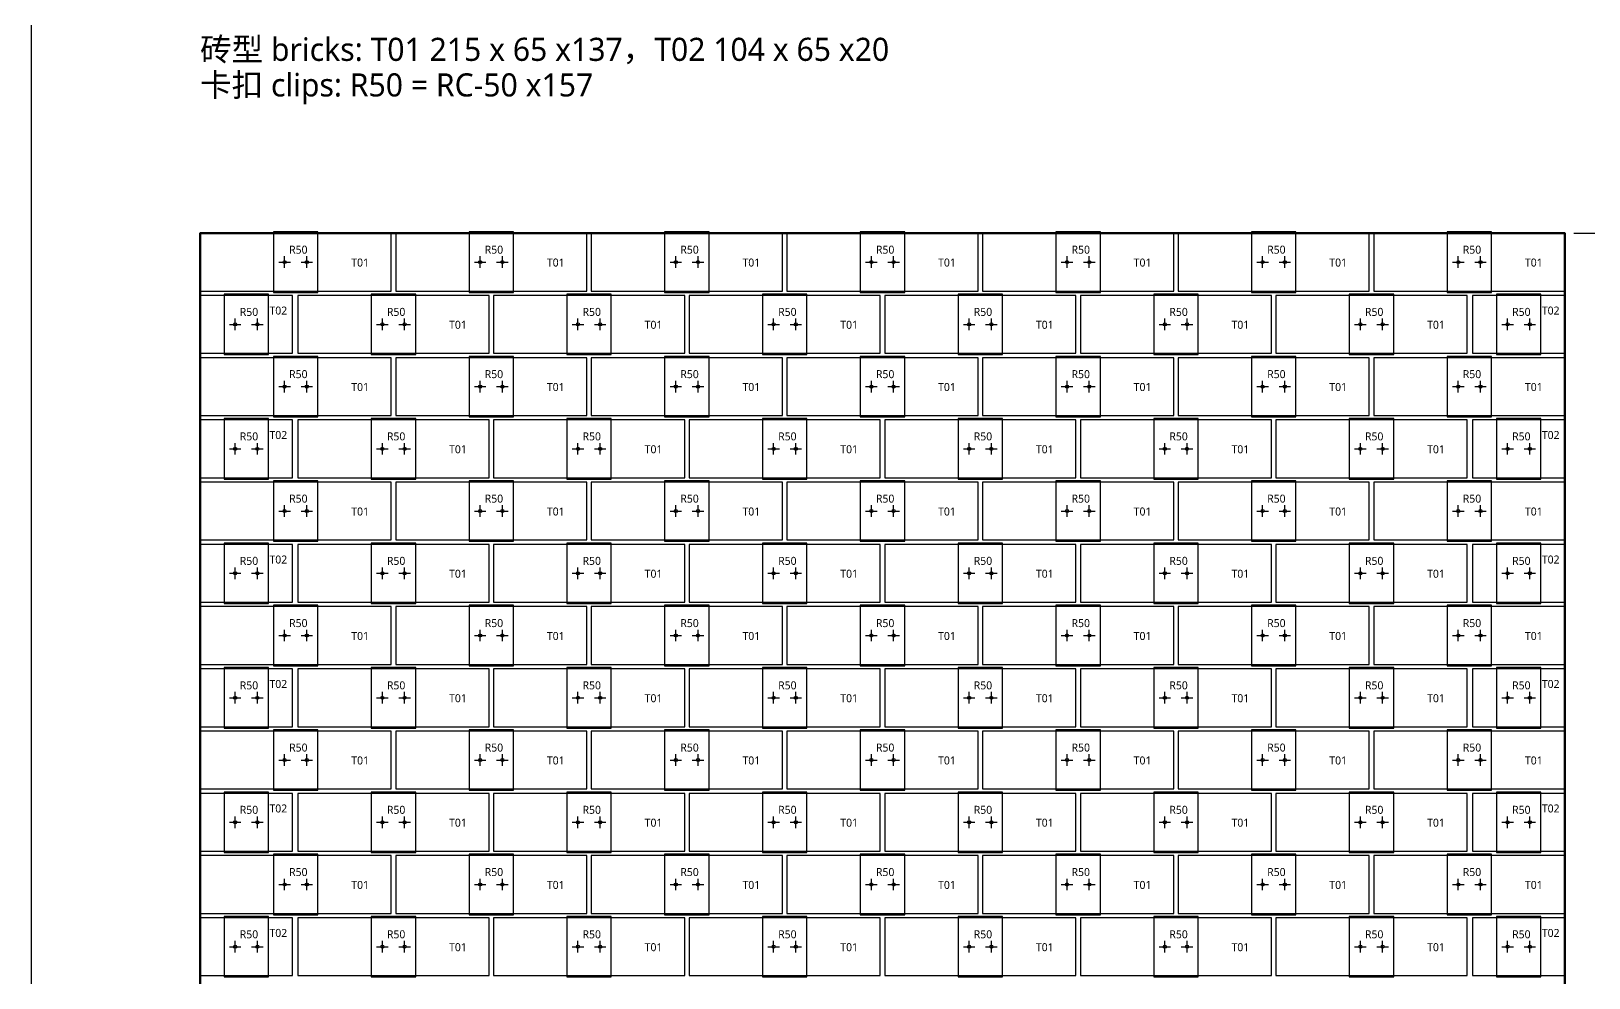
# Model space of a CAD drawing. Header units: millimetres. Extents: x -190 to 8130, y -7782 to 208.
# Drawn here: x -190 to 1562, y -6724 to -5660 of the extents above; entities that cross this region are included whole.
import ezdxf
from ezdxf.enums import TextEntityAlignment as Align

# ---------------------------------------------------------------- set-up
doc = ezdxf.new("R2010")
doc.units = ezdxf.units.MM
for name, color, linetype in [('BOARD', 7, 'Continuous'), ('BORDER', 7, 'Continuous'), ('DIM', 8, 'Continuous'), ('P7_CLIP', 4, 'Continuous'), ('P7_HOLE', 1, 'Continuous'), ('P7_SLIP', 7, 'Continuous'), ('P7_TXT_B', 7, 'Continuous'), ('P7_TXT_C', 4, 'Continuous'), ('TITLE', 7, 'Continuous')]:
    doc.layers.add(name, color=color, linetype=linetype)
doc.styles.add('CN', font='msyh.ttc')
doc.dimstyles.new('MM', dxfattribs={"dimtxt": 34, "dimasz": 20, "dimexe": 12, "dimexo": 10, "dimgap": 8, "dimtad": 1, "dimdec": 1, "dimdsep": 46, "dimtxsty": 'CN', "dimcen": 2.5, "dimazin": 3, "dimtfac": 1, "dimtmove": 0, "dimatfit": 3})

msp = doc.modelspace()

# ---------------------------------------------------------------- linework, layer by layer
at = {"layer": 'BOARD', "lineweight": 50}
msp.add_lwpolyline([(0, -7352), (1535, -7352), (1535, -5887), (0, -5887)], close=True, dxfattribs=at)
at = {"layer": 'BORDER'}
msp.add_lwpolyline([(-190, -7781.5), (8129.51, -7781.5), (8129.51, 207.69), (-190, 207.69)], close=True, dxfattribs=at)
at = {"layer": 'P7_CLIP'}
for points in [[(82.5, -5953.5), (132.5, -5953.5), (132.5, -5885.5), (82.5, -5885.5)], [(302.5, -5953.5), (352.5, -5953.5), (352.5, -5885.5), (302.5, -5885.5)], [(522.5, -5953.5), (572.5, -5953.5), (572.5, -5885.5), (522.5, -5885.5)], [(742.5, -5953.5), (792.5, -5953.5), (792.5, -5885.5), (742.5, -5885.5)], [(962.5, -5953.5), (1012.5, -5953.5), (1012.5, -5885.5), (962.5, -5885.5)], [(1182.5, -5953.5), (1232.5, -5953.5), (1232.5, -5885.5), (1182.5, -5885.5)], [(1402.5, -5953.5), (1452.5, -5953.5), (1452.5, -5885.5), (1402.5, -5885.5)], [(27, -6023.5), (77, -6023.5), (77, -5955.5), (27, -5955.5)], [(192.5, -6023.5), (242.5, -6023.5), (242.5, -5955.5), (192.5, -5955.5)], [(412.5, -6023.5), (462.5, -6023.5), (462.5, -5955.5), (412.5, -5955.5)], [(632.5, -6023.5), (682.5, -6023.5), (682.5, -5955.5), (632.5, -5955.5)], [(852.5, -6023.5), (902.5, -6023.5), (902.5, -5955.5), (852.5, -5955.5)], [(1072.5, -6023.5), (1122.5, -6023.5), (1122.5, -5955.5), (1072.5, -5955.5)], [(1292.5, -6023.5), (1342.5, -6023.5), (1342.5, -5955.5), (1292.5, -5955.5)], [(1458, -6023.5), (1508, -6023.5), (1508, -5955.5), (1458, -5955.5)], [(82.5, -6093.5), (132.5, -6093.5), (132.5, -6025.5), (82.5, -6025.5)], [(302.5, -6093.5), (352.5, -6093.5), (352.5, -6025.5), (302.5, -6025.5)], [(522.5, -6093.5), (572.5, -6093.5), (572.5, -6025.5), (522.5, -6025.5)], [(742.5, -6093.5), (792.5, -6093.5), (792.5, -6025.5), (742.5, -6025.5)], [(962.5, -6093.5), (1012.5, -6093.5), (1012.5, -6025.5), (962.5, -6025.5)], [(1182.5, -6093.5), (1232.5, -6093.5), (1232.5, -6025.5), (1182.5, -6025.5)], [(1402.5, -6093.5), (1452.5, -6093.5), (1452.5, -6025.5), (1402.5, -6025.5)], [(27, -6163.5), (77, -6163.5), (77, -6095.5), (27, -6095.5)], [(192.5, -6163.5), (242.5, -6163.5), (242.5, -6095.5), (192.5, -6095.5)], [(412.5, -6163.5), (462.5, -6163.5), (462.5, -6095.5), (412.5, -6095.5)], [(632.5, -6163.5), (682.5, -6163.5), (682.5, -6095.5), (632.5, -6095.5)], [(852.5, -6163.5), (902.5, -6163.5), (902.5, -6095.5), (852.5, -6095.5)], [(1072.5, -6163.5), (1122.5, -6163.5), (1122.5, -6095.5), (1072.5, -6095.5)], [(1292.5, -6163.5), (1342.5, -6163.5), (1342.5, -6095.5), (1292.5, -6095.5)], [(1458, -6163.5), (1508, -6163.5), (1508, -6095.5), (1458, -6095.5)], [(82.5, -6233.5), (132.5, -6233.5), (132.5, -6165.5), (82.5, -6165.5)], [(302.5, -6233.5), (352.5, -6233.5), (352.5, -6165.5), (302.5, -6165.5)], [(522.5, -6233.5), (572.5, -6233.5), (572.5, -6165.5), (522.5, -6165.5)], [(742.5, -6233.5), (792.5, -6233.5), (792.5, -6165.5), (742.5, -6165.5)], [(962.5, -6233.5), (1012.5, -6233.5), (1012.5, -6165.5), (962.5, -6165.5)], [(1182.5, -6233.5), (1232.5, -6233.5), (1232.5, -6165.5), (1182.5, -6165.5)], [(1402.5, -6233.5), (1452.5, -6233.5), (1452.5, -6165.5), (1402.5, -6165.5)], [(27, -6303.5), (77, -6303.5), (77, -6235.5), (27, -6235.5)], [(192.5, -6303.5), (242.5, -6303.5), (242.5, -6235.5), (192.5, -6235.5)], [(412.5, -6303.5), (462.5, -6303.5), (462.5, -6235.5), (412.5, -6235.5)], [(632.5, -6303.5), (682.5, -6303.5), (682.5, -6235.5), (632.5, -6235.5)], [(852.5, -6303.5), (902.5, -6303.5), (902.5, -6235.5), (852.5, -6235.5)], [(1072.5, -6303.5), (1122.5, -6303.5), (1122.5, -6235.5), (1072.5, -6235.5)], [(1292.5, -6303.5), (1342.5, -6303.5), (1342.5, -6235.5), (1292.5, -6235.5)], [(1458, -6303.5), (1508, -6303.5), (1508, -6235.5), (1458, -6235.5)], [(82.5, -6373.5), (132.5, -6373.5), (132.5, -6305.5), (82.5, -6305.5)], [(302.5, -6373.5), (352.5, -6373.5), (352.5, -6305.5), (302.5, -6305.5)], [(522.5, -6373.5), (572.5, -6373.5), (572.5, -6305.5), (522.5, -6305.5)], [(742.5, -6373.5), (792.5, -6373.5), (792.5, -6305.5), (742.5, -6305.5)], [(962.5, -6373.5), (1012.5, -6373.5), (1012.5, -6305.5), (962.5, -6305.5)], [(1182.5, -6373.5), (1232.5, -6373.5), (1232.5, -6305.5), (1182.5, -6305.5)], [(1402.5, -6373.5), (1452.5, -6373.5), (1452.5, -6305.5), (1402.5, -6305.5)], [(27, -6443.5), (77, -6443.5), (77, -6375.5), (27, -6375.5)], [(192.5, -6443.5), (242.5, -6443.5), (242.5, -6375.5), (192.5, -6375.5)], [(412.5, -6443.5), (462.5, -6443.5), (462.5, -6375.5), (412.5, -6375.5)], [(632.5, -6443.5), (682.5, -6443.5), (682.5, -6375.5), (632.5, -6375.5)], [(852.5, -6443.5), (902.5, -6443.5), (902.5, -6375.5), (852.5, -6375.5)], [(1072.5, -6443.5), (1122.5, -6443.5), (1122.5, -6375.5), (1072.5, -6375.5)], [(1292.5, -6443.5), (1342.5, -6443.5), (1342.5, -6375.5), (1292.5, -6375.5)], [(1458, -6443.5), (1508, -6443.5), (1508, -6375.5), (1458, -6375.5)], [(82.5, -6513.5), (132.5, -6513.5), (132.5, -6445.5), (82.5, -6445.5)], [(302.5, -6513.5), (352.5, -6513.5), (352.5, -6445.5), (302.5, -6445.5)], [(522.5, -6513.5), (572.5, -6513.5), (572.5, -6445.5), (522.5, -6445.5)], [(742.5, -6513.5), (792.5, -6513.5), (792.5, -6445.5), (742.5, -6445.5)], [(962.5, -6513.5), (1012.5, -6513.5), (1012.5, -6445.5), (962.5, -6445.5)], [(1182.5, -6513.5), (1232.5, -6513.5), (1232.5, -6445.5), (1182.5, -6445.5)], [(1402.5, -6513.5), (1452.5, -6513.5), (1452.5, -6445.5), (1402.5, -6445.5)], [(27, -6583.5), (77, -6583.5), (77, -6515.5), (27, -6515.5)], [(192.5, -6583.5), (242.5, -6583.5), (242.5, -6515.5), (192.5, -6515.5)], [(412.5, -6583.5), (462.5, -6583.5), (462.5, -6515.5), (412.5, -6515.5)], [(632.5, -6583.5), (682.5, -6583.5), (682.5, -6515.5), (632.5, -6515.5)], [(852.5, -6583.5), (902.5, -6583.5), (902.5, -6515.5), (852.5, -6515.5)], [(1072.5, -6583.5), (1122.5, -6583.5), (1122.5, -6515.5), (1072.5, -6515.5)], [(1292.5, -6583.5), (1342.5, -6583.5), (1342.5, -6515.5), (1292.5, -6515.5)], [(1458, -6583.5), (1508, -6583.5), (1508, -6515.5), (1458, -6515.5)], [(82.5, -6653.5), (132.5, -6653.5), (132.5, -6585.5), (82.5, -6585.5)], [(302.5, -6653.5), (352.5, -6653.5), (352.5, -6585.5), (302.5, -6585.5)], [(522.5, -6653.5), (572.5, -6653.5), (572.5, -6585.5), (522.5, -6585.5)], [(742.5, -6653.5), (792.5, -6653.5), (792.5, -6585.5), (742.5, -6585.5)], [(962.5, -6653.5), (1012.5, -6653.5), (1012.5, -6585.5), (962.5, -6585.5)], [(1182.5, -6653.5), (1232.5, -6653.5), (1232.5, -6585.5), (1182.5, -6585.5)], [(1402.5, -6653.5), (1452.5, -6653.5), (1452.5, -6585.5), (1402.5, -6585.5)], [(27, -6723.5), (77, -6723.5), (77, -6655.5), (27, -6655.5)], [(192.5, -6723.5), (242.5, -6723.5), (242.5, -6655.5), (192.5, -6655.5)], [(412.5, -6723.5), (462.5, -6723.5), (462.5, -6655.5), (412.5, -6655.5)], [(632.5, -6723.5), (682.5, -6723.5), (682.5, -6655.5), (632.5, -6655.5)], [(852.5, -6723.5), (902.5, -6723.5), (902.5, -6655.5), (852.5, -6655.5)], [(1072.5, -6723.5), (1122.5, -6723.5), (1122.5, -6655.5), (1072.5, -6655.5)], [(1292.5, -6723.5), (1342.5, -6723.5), (1342.5, -6655.5), (1292.5, -6655.5)], [(1458, -6723.5), (1508, -6723.5), (1508, -6655.5), (1458, -6655.5)]]:
    msp.add_lwpolyline(points, close=True, dxfattribs=at)
at = {"layer": 'P7_HOLE'}
for p, q in [((88.5, -5919.5), (101.5, -5919.5)), ((95, -5926), (95, -5913)), ((113.5, -5919.5), (126.5, -5919.5)), ((120, -5926), (120, -5913)), ((308.5, -5919.5), (321.5, -5919.5)), ((315, -5926), (315, -5913)), ((333.5, -5919.5), (346.5, -5919.5)), ((340, -5926), (340, -5913)), ((528.5, -5919.5), (541.5, -5919.5)), ((535, -5926), (535, -5913)), ((553.5, -5919.5), (566.5, -5919.5)), ((560, -5926), (560, -5913)), ((748.5, -5919.5), (761.5, -5919.5)), ((755, -5926), (755, -5913)), ((773.5, -5919.5), (786.5, -5919.5)), ((780, -5926), (780, -5913)), ((968.5, -5919.5), (981.5, -5919.5)), ((975, -5926), (975, -5913)), ((993.5, -5919.5), (1006.5, -5919.5)), ((1000, -5926), (1000, -5913)), ((1188.5, -5919.5), (1201.5, -5919.5)), ((1195, -5926), (1195, -5913)), ((1213.5, -5919.5), (1226.5, -5919.5)), ((1220, -5926), (1220, -5913)), ((1408.5, -5919.5), (1421.5, -5919.5)), ((1415, -5926), (1415, -5913)), ((1433.5, -5919.5), (1446.5, -5919.5)), ((1440, -5926), (1440, -5913)), ((33, -5989.5), (46, -5989.5)), ((39.5, -5996), (39.5, -5983)), ((58, -5989.5), (71, -5989.5)), ((64.5, -5996), (64.5, -5983)), ((198.5, -5989.5), (211.5, -5989.5)), ((205, -5996), (205, -5983)), ((223.5, -5989.5), (236.5, -5989.5)), ((230, -5996), (230, -5983)), ((418.5, -5989.5), (431.5, -5989.5)), ((425, -5996), (425, -5983)), ((443.5, -5989.5), (456.5, -5989.5)), ((450, -5996), (450, -5983)), ((638.5, -5989.5), (651.5, -5989.5)), ((645, -5996), (645, -5983)), ((663.5, -5989.5), (676.5, -5989.5)), ((670, -5996), (670, -5983)), ((858.5, -5989.5), (871.5, -5989.5)), ((865, -5996), (865, -5983)), ((883.5, -5989.5), (896.5, -5989.5)), ((890, -5996), (890, -5983)), ((1078.5, -5989.5), (1091.5, -5989.5)), ((1085, -5996), (1085, -5983)), ((1103.5, -5989.5), (1116.5, -5989.5)), ((1110, -5996), (1110, -5983)), ((1298.5, -5989.5), (1311.5, -5989.5)), ((1305, -5996), (1305, -5983)), ((1323.5, -5989.5), (1336.5, -5989.5)), ((1330, -5996), (1330, -5983)), ((1464, -5989.5), (1477, -5989.5)), ((1470.5, -5996), (1470.5, -5983)), ((1489, -5989.5), (1502, -5989.5)), ((1495.5, -5996), (1495.5, -5983)), ((88.5, -6059.5), (101.5, -6059.5)), ((95, -6066), (95, -6053)), ((113.5, -6059.5), (126.5, -6059.5)), ((120, -6066), (120, -6053)), ((308.5, -6059.5), (321.5, -6059.5)), ((315, -6066), (315, -6053)), ((333.5, -6059.5), (346.5, -6059.5)), ((340, -6066), (340, -6053)), ((528.5, -6059.5), (541.5, -6059.5)), ((535, -6066), (535, -6053)), ((553.5, -6059.5), (566.5, -6059.5)), ((560, -6066), (560, -6053)), ((748.5, -6059.5), (761.5, -6059.5)), ((755, -6066), (755, -6053)), ((773.5, -6059.5), (786.5, -6059.5)), ((780, -6066), (780, -6053)), ((968.5, -6059.5), (981.5, -6059.5)), ((975, -6066), (975, -6053)), ((993.5, -6059.5), (1006.5, -6059.5)), ((1000, -6066), (1000, -6053)), ((1188.5, -6059.5), (1201.5, -6059.5)), ((1195, -6066), (1195, -6053)), ((1213.5, -6059.5), (1226.5, -6059.5)), ((1220, -6066), (1220, -6053)), ((1408.5, -6059.5), (1421.5, -6059.5)), ((1415, -6066), (1415, -6053)), ((1433.5, -6059.5), (1446.5, -6059.5)), ((1440, -6066), (1440, -6053)), ((33, -6129.5), (46, -6129.5)), ((39.5, -6136), (39.5, -6123)), ((58, -6129.5), (71, -6129.5)), ((64.5, -6136), (64.5, -6123)), ((198.5, -6129.5), (211.5, -6129.5)), ((205, -6136), (205, -6123)), ((223.5, -6129.5), (236.5, -6129.5)), ((230, -6136), (230, -6123)), ((418.5, -6129.5), (431.5, -6129.5)), ((425, -6136), (425, -6123)), ((443.5, -6129.5), (456.5, -6129.5)), ((450, -6136), (450, -6123)), ((638.5, -6129.5), (651.5, -6129.5)), ((645, -6136), (645, -6123)), ((663.5, -6129.5), (676.5, -6129.5)), ((670, -6136), (670, -6123)), ((858.5, -6129.5), (871.5, -6129.5)), ((865, -6136), (865, -6123)), ((883.5, -6129.5), (896.5, -6129.5)), ((890, -6136), (890, -6123)), ((1078.5, -6129.5), (1091.5, -6129.5)), ((1085, -6136), (1085, -6123)), ((1103.5, -6129.5), (1116.5, -6129.5)), ((1110, -6136), (1110, -6123)), ((1298.5, -6129.5), (1311.5, -6129.5)), ((1305, -6136), (1305, -6123)), ((1323.5, -6129.5), (1336.5, -6129.5)), ((1330, -6136), (1330, -6123)), ((1464, -6129.5), (1477, -6129.5)), ((1470.5, -6136), (1470.5, -6123)), ((1489, -6129.5), (1502, -6129.5)), ((1495.5, -6136), (1495.5, -6123)), ((88.5, -6199.5), (101.5, -6199.5)), ((95, -6206), (95, -6193)), ((113.5, -6199.5), (126.5, -6199.5)), ((120, -6206), (120, -6193)), ((308.5, -6199.5), (321.5, -6199.5)), ((315, -6206), (315, -6193)), ((333.5, -6199.5), (346.5, -6199.5)), ((340, -6206), (340, -6193)), ((528.5, -6199.5), (541.5, -6199.5)), ((535, -6206), (535, -6193)), ((553.5, -6199.5), (566.5, -6199.5)), ((560, -6206), (560, -6193)), ((748.5, -6199.5), (761.5, -6199.5)), ((755, -6206), (755, -6193)), ((773.5, -6199.5), (786.5, -6199.5)), ((780, -6206), (780, -6193)), ((968.5, -6199.5), (981.5, -6199.5)), ((975, -6206), (975, -6193)), ((993.5, -6199.5), (1006.5, -6199.5)), ((1000, -6206), (1000, -6193)), ((1188.5, -6199.5), (1201.5, -6199.5)), ((1195, -6206), (1195, -6193)), ((1213.5, -6199.5), (1226.5, -6199.5)), ((1220, -6206), (1220, -6193)), ((1408.5, -6199.5), (1421.5, -6199.5)), ((1415, -6206), (1415, -6193)), ((1433.5, -6199.5), (1446.5, -6199.5)), ((1440, -6206), (1440, -6193)), ((33, -6269.5), (46, -6269.5)), ((39.5, -6276), (39.5, -6263)), ((58, -6269.5), (71, -6269.5)), ((64.5, -6276), (64.5, -6263)), ((198.5, -6269.5), (211.5, -6269.5)), ((205, -6276), (205, -6263)), ((223.5, -6269.5), (236.5, -6269.5)), ((230, -6276), (230, -6263)), ((418.5, -6269.5), (431.5, -6269.5)), ((425, -6276), (425, -6263)), ((443.5, -6269.5), (456.5, -6269.5)), ((450, -6276), (450, -6263)), ((638.5, -6269.5), (651.5, -6269.5)), ((645, -6276), (645, -6263)), ((663.5, -6269.5), (676.5, -6269.5)), ((670, -6276), (670, -6263)), ((858.5, -6269.5), (871.5, -6269.5)), ((865, -6276), (865, -6263)), ((883.5, -6269.5), (896.5, -6269.5)), ((890, -6276), (890, -6263)), ((1078.5, -6269.5), (1091.5, -6269.5)), ((1085, -6276), (1085, -6263)), ((1103.5, -6269.5), (1116.5, -6269.5)), ((1110, -6276), (1110, -6263)), ((1298.5, -6269.5), (1311.5, -6269.5)), ((1305, -6276), (1305, -6263)), ((1323.5, -6269.5), (1336.5, -6269.5)), ((1330, -6276), (1330, -6263)), ((1464, -6269.5), (1477, -6269.5)), ((1470.5, -6276), (1470.5, -6263)), ((1489, -6269.5), (1502, -6269.5)), ((1495.5, -6276), (1495.5, -6263)), ((88.5, -6339.5), (101.5, -6339.5)), ((95, -6346), (95, -6333)), ((113.5, -6339.5), (126.5, -6339.5)), ((120, -6346), (120, -6333)), ((308.5, -6339.5), (321.5, -6339.5)), ((315, -6346), (315, -6333)), ((333.5, -6339.5), (346.5, -6339.5)), ((340, -6346), (340, -6333)), ((528.5, -6339.5), (541.5, -6339.5)), ((535, -6346), (535, -6333)), ((553.5, -6339.5), (566.5, -6339.5)), ((560, -6346), (560, -6333)), ((748.5, -6339.5), (761.5, -6339.5)), ((755, -6346), (755, -6333)), ((773.5, -6339.5), (786.5, -6339.5)), ((780, -6346), (780, -6333)), ((968.5, -6339.5), (981.5, -6339.5)), ((975, -6346), (975, -6333)), ((993.5, -6339.5), (1006.5, -6339.5)), ((1000, -6346), (1000, -6333)), ((1188.5, -6339.5), (1201.5, -6339.5)), ((1195, -6346), (1195, -6333)), ((1213.5, -6339.5), (1226.5, -6339.5)), ((1220, -6346), (1220, -6333)), ((1408.5, -6339.5), (1421.5, -6339.5)), ((1415, -6346), (1415, -6333)), ((1433.5, -6339.5), (1446.5, -6339.5)), ((1440, -6346), (1440, -6333)), ((33, -6409.5), (46, -6409.5)), ((39.5, -6416), (39.5, -6403)), ((58, -6409.5), (71, -6409.5)), ((64.5, -6416), (64.5, -6403)), ((198.5, -6409.5), (211.5, -6409.5)), ((205, -6416), (205, -6403)), ((223.5, -6409.5), (236.5, -6409.5)), ((230, -6416), (230, -6403)), ((418.5, -6409.5), (431.5, -6409.5)), ((425, -6416), (425, -6403)), ((443.5, -6409.5), (456.5, -6409.5)), ((450, -6416), (450, -6403)), ((638.5, -6409.5), (651.5, -6409.5)), ((645, -6416), (645, -6403)), ((663.5, -6409.5), (676.5, -6409.5)), ((670, -6416), (670, -6403)), ((858.5, -6409.5), (871.5, -6409.5)), ((865, -6416), (865, -6403)), ((883.5, -6409.5), (896.5, -6409.5)), ((890, -6416), (890, -6403)), ((1078.5, -6409.5), (1091.5, -6409.5)), ((1085, -6416), (1085, -6403)), ((1103.5, -6409.5), (1116.5, -6409.5)), ((1110, -6416), (1110, -6403)), ((1298.5, -6409.5), (1311.5, -6409.5)), ((1305, -6416), (1305, -6403)), ((1323.5, -6409.5), (1336.5, -6409.5)), ((1330, -6416), (1330, -6403)), ((1464, -6409.5), (1477, -6409.5)), ((1470.5, -6416), (1470.5, -6403)), ((1489, -6409.5), (1502, -6409.5)), ((1495.5, -6416), (1495.5, -6403)), ((88.5, -6479.5), (101.5, -6479.5)), ((95, -6486), (95, -6473)), ((113.5, -6479.5), (126.5, -6479.5)), ((120, -6486), (120, -6473)), ((308.5, -6479.5), (321.5, -6479.5)), ((315, -6486), (315, -6473)), ((333.5, -6479.5), (346.5, -6479.5)), ((340, -6486), (340, -6473)), ((528.5, -6479.5), (541.5, -6479.5)), ((535, -6486), (535, -6473)), ((553.5, -6479.5), (566.5, -6479.5)), ((560, -6486), (560, -6473)), ((748.5, -6479.5), (761.5, -6479.5)), ((755, -6486), (755, -6473)), ((773.5, -6479.5), (786.5, -6479.5)), ((780, -6486), (780, -6473)), ((968.5, -6479.5), (981.5, -6479.5)), ((975, -6486), (975, -6473)), ((993.5, -6479.5), (1006.5, -6479.5)), ((1000, -6486), (1000, -6473)), ((1188.5, -6479.5), (1201.5, -6479.5)), ((1195, -6486), (1195, -6473)), ((1213.5, -6479.5), (1226.5, -6479.5)), ((1220, -6486), (1220, -6473)), ((1408.5, -6479.5), (1421.5, -6479.5)), ((1415, -6486), (1415, -6473)), ((1433.5, -6479.5), (1446.5, -6479.5)), ((1440, -6486), (1440, -6473)), ((33, -6549.5), (46, -6549.5)), ((39.5, -6556), (39.5, -6543)), ((58, -6549.5), (71, -6549.5)), ((64.5, -6556), (64.5, -6543)), ((198.5, -6549.5), (211.5, -6549.5)), ((205, -6556), (205, -6543)), ((223.5, -6549.5), (236.5, -6549.5)), ((230, -6556), (230, -6543)), ((418.5, -6549.5), (431.5, -6549.5)), ((425, -6556), (425, -6543)), ((443.5, -6549.5), (456.5, -6549.5)), ((450, -6556), (450, -6543)), ((638.5, -6549.5), (651.5, -6549.5)), ((645, -6556), (645, -6543)), ((663.5, -6549.5), (676.5, -6549.5)), ((670, -6556), (670, -6543)), ((858.5, -6549.5), (871.5, -6549.5)), ((865, -6556), (865, -6543)), ((883.5, -6549.5), (896.5, -6549.5)), ((890, -6556), (890, -6543)), ((1078.5, -6549.5), (1091.5, -6549.5)), ((1085, -6556), (1085, -6543)), ((1103.5, -6549.5), (1116.5, -6549.5)), ((1110, -6556), (1110, -6543)), ((1298.5, -6549.5), (1311.5, -6549.5)), ((1305, -6556), (1305, -6543)), ((1323.5, -6549.5), (1336.5, -6549.5)), ((1330, -6556), (1330, -6543)), ((1464, -6549.5), (1477, -6549.5)), ((1470.5, -6556), (1470.5, -6543)), ((1489, -6549.5), (1502, -6549.5)), ((1495.5, -6556), (1495.5, -6543)), ((88.5, -6619.5), (101.5, -6619.5)), ((95, -6626), (95, -6613)), ((113.5, -6619.5), (126.5, -6619.5)), ((120, -6626), (120, -6613)), ((308.5, -6619.5), (321.5, -6619.5)), ((315, -6626), (315, -6613)), ((333.5, -6619.5), (346.5, -6619.5)), ((340, -6626), (340, -6613)), ((528.5, -6619.5), (541.5, -6619.5)), ((535, -6626), (535, -6613)), ((553.5, -6619.5), (566.5, -6619.5)), ((560, -6626), (560, -6613)), ((748.5, -6619.5), (761.5, -6619.5)), ((755, -6626), (755, -6613)), ((773.5, -6619.5), (786.5, -6619.5)), ((780, -6626), (780, -6613)), ((968.5, -6619.5), (981.5, -6619.5)), ((975, -6626), (975, -6613)), ((993.5, -6619.5), (1006.5, -6619.5)), ((1000, -6626), (1000, -6613)), ((1188.5, -6619.5), (1201.5, -6619.5)), ((1195, -6626), (1195, -6613)), ((1213.5, -6619.5), (1226.5, -6619.5)), ((1220, -6626), (1220, -6613)), ((1408.5, -6619.5), (1421.5, -6619.5)), ((1415, -6626), (1415, -6613)), ((1433.5, -6619.5), (1446.5, -6619.5)), ((1440, -6626), (1440, -6613)), ((33, -6689.5), (46, -6689.5)), ((39.5, -6696), (39.5, -6683)), ((58, -6689.5), (71, -6689.5)), ((64.5, -6696), (64.5, -6683)), ((198.5, -6689.5), (211.5, -6689.5)), ((205, -6696), (205, -6683)), ((223.5, -6689.5), (236.5, -6689.5)), ((230, -6696), (230, -6683)), ((418.5, -6689.5), (431.5, -6689.5)), ((425, -6696), (425, -6683)), ((443.5, -6689.5), (456.5, -6689.5)), ((450, -6696), (450, -6683)), ((638.5, -6689.5), (651.5, -6689.5)), ((645, -6696), (645, -6683)), ((663.5, -6689.5), (676.5, -6689.5)), ((670, -6696), (670, -6683)), ((858.5, -6689.5), (871.5, -6689.5)), ((865, -6696), (865, -6683)), ((883.5, -6689.5), (896.5, -6689.5)), ((890, -6696), (890, -6683)), ((1078.5, -6689.5), (1091.5, -6689.5)), ((1085, -6696), (1085, -6683)), ((1103.5, -6689.5), (1116.5, -6689.5)), ((1110, -6696), (1110, -6683)), ((1298.5, -6689.5), (1311.5, -6689.5)), ((1305, -6696), (1305, -6683)), ((1323.5, -6689.5), (1336.5, -6689.5)), ((1330, -6696), (1330, -6683)), ((1464, -6689.5), (1477, -6689.5)), ((1470.5, -6696), (1470.5, -6683)), ((1489, -6689.5), (1502, -6689.5)), ((1495.5, -6696), (1495.5, -6683))]:
    msp.add_line(p, q, dxfattribs=at)
for centre in [(95, -5919.5), (120, -5919.5), (315, -5919.5), (340, -5919.5), (535, -5919.5), (560, -5919.5), (755, -5919.5), (780, -5919.5), (975, -5919.5), (1000, -5919.5), (1195, -5919.5), (1220, -5919.5), (1415, -5919.5), (1440, -5919.5), (39.5, -5989.5), (64.5, -5989.5), (205, -5989.5), (230, -5989.5), (425, -5989.5), (450, -5989.5), (645, -5989.5), (670, -5989.5), (865, -5989.5), (890, -5989.5), (1085, -5989.5), (1110, -5989.5), (1305, -5989.5), (1330, -5989.5), (1470.5, -5989.5), (1495.5, -5989.5), (95, -6059.5), (120, -6059.5), (315, -6059.5), (340, -6059.5), (535, -6059.5), (560, -6059.5), (755, -6059.5), (780, -6059.5), (975, -6059.5), (1000, -6059.5), (1195, -6059.5), (1220, -6059.5), (1415, -6059.5), (1440, -6059.5), (39.5, -6129.5), (64.5, -6129.5), (205, -6129.5), (230, -6129.5), (425, -6129.5), (450, -6129.5), (645, -6129.5), (670, -6129.5), (865, -6129.5), (890, -6129.5), (1085, -6129.5), (1110, -6129.5), (1305, -6129.5), (1330, -6129.5), (1470.5, -6129.5), (1495.5, -6129.5), (95, -6199.5), (120, -6199.5), (315, -6199.5), (340, -6199.5), (535, -6199.5), (560, -6199.5), (755, -6199.5), (780, -6199.5), (975, -6199.5), (1000, -6199.5), (1195, -6199.5), (1220, -6199.5), (1415, -6199.5), (1440, -6199.5), (39.5, -6269.5), (64.5, -6269.5), (205, -6269.5), (230, -6269.5), (425, -6269.5), (450, -6269.5), (645, -6269.5), (670, -6269.5), (865, -6269.5), (890, -6269.5), (1085, -6269.5), (1110, -6269.5), (1305, -6269.5), (1330, -6269.5), (1470.5, -6269.5), (1495.5, -6269.5), (95, -6339.5), (120, -6339.5), (315, -6339.5), (340, -6339.5), (535, -6339.5), (560, -6339.5), (755, -6339.5), (780, -6339.5), (975, -6339.5), (1000, -6339.5), (1195, -6339.5), (1220, -6339.5), (1415, -6339.5), (1440, -6339.5), (39.5, -6409.5), (64.5, -6409.5), (205, -6409.5), (230, -6409.5), (425, -6409.5), (450, -6409.5), (645, -6409.5), (670, -6409.5), (865, -6409.5), (890, -6409.5), (1085, -6409.5), (1110, -6409.5), (1305, -6409.5), (1330, -6409.5), (1470.5, -6409.5), (1495.5, -6409.5), (95, -6479.5), (120, -6479.5), (315, -6479.5), (340, -6479.5), (535, -6479.5), (560, -6479.5), (755, -6479.5), (780, -6479.5), (975, -6479.5), (1000, -6479.5), (1195, -6479.5), (1220, -6479.5), (1415, -6479.5), (1440, -6479.5), (39.5, -6549.5), (64.5, -6549.5), (205, -6549.5), (230, -6549.5), (425, -6549.5), (450, -6549.5), (645, -6549.5), (670, -6549.5), (865, -6549.5), (890, -6549.5), (1085, -6549.5), (1110, -6549.5), (1305, -6549.5), (1330, -6549.5), (1470.5, -6549.5), (1495.5, -6549.5), (95, -6619.5), (120, -6619.5), (315, -6619.5), (340, -6619.5), (535, -6619.5), (560, -6619.5), (755, -6619.5), (780, -6619.5), (975, -6619.5), (1000, -6619.5), (1195, -6619.5), (1220, -6619.5), (1415, -6619.5), (1440, -6619.5), (39.5, -6689.5), (64.5, -6689.5), (205, -6689.5), (230, -6689.5), (425, -6689.5), (450, -6689.5), (645, -6689.5), (670, -6689.5), (865, -6689.5), (890, -6689.5), (1085, -6689.5), (1110, -6689.5), (1305, -6689.5), (1330, -6689.5), (1470.5, -6689.5), (1495.5, -6689.5)]:
    msp.add_circle(centre, 1.75, dxfattribs=at)
at = {"layer": 'P7_SLIP'}
for points in [[(0, -5952), (215, -5952), (215, -5887), (0, -5887)], [(220, -5952), (435, -5952), (435, -5887), (220, -5887)], [(440, -5952), (655, -5952), (655, -5887), (440, -5887)], [(660, -5952), (875, -5952), (875, -5887), (660, -5887)], [(880, -5952), (1095, -5952), (1095, -5887), (880, -5887)], [(1100, -5952), (1315, -5952), (1315, -5887), (1100, -5887)], [(1320, -5952), (1535, -5952), (1535, -5887), (1320, -5887)], [(0, -6022), (104, -6022), (104, -5957), (0, -5957)], [(110, -6022), (325, -6022), (325, -5957), (110, -5957)], [(330, -6022), (545, -6022), (545, -5957), (330, -5957)], [(550, -6022), (765, -6022), (765, -5957), (550, -5957)], [(770, -6022), (985, -6022), (985, -5957), (770, -5957)], [(990, -6022), (1205, -6022), (1205, -5957), (990, -5957)], [(1210, -6022), (1425, -6022), (1425, -5957), (1210, -5957)], [(1431, -6022), (1535, -6022), (1535, -5957), (1431, -5957)], [(0, -6092), (215, -6092), (215, -6027), (0, -6027)], [(220, -6092), (435, -6092), (435, -6027), (220, -6027)], [(440, -6092), (655, -6092), (655, -6027), (440, -6027)], [(660, -6092), (875, -6092), (875, -6027), (660, -6027)], [(880, -6092), (1095, -6092), (1095, -6027), (880, -6027)], [(1100, -6092), (1315, -6092), (1315, -6027), (1100, -6027)], [(1320, -6092), (1535, -6092), (1535, -6027), (1320, -6027)], [(0, -6162), (104, -6162), (104, -6097), (0, -6097)], [(110, -6162), (325, -6162), (325, -6097), (110, -6097)], [(330, -6162), (545, -6162), (545, -6097), (330, -6097)], [(550, -6162), (765, -6162), (765, -6097), (550, -6097)], [(770, -6162), (985, -6162), (985, -6097), (770, -6097)], [(990, -6162), (1205, -6162), (1205, -6097), (990, -6097)], [(1210, -6162), (1425, -6162), (1425, -6097), (1210, -6097)], [(1431, -6162), (1535, -6162), (1535, -6097), (1431, -6097)], [(0, -6232), (215, -6232), (215, -6167), (0, -6167)], [(220, -6232), (435, -6232), (435, -6167), (220, -6167)], [(440, -6232), (655, -6232), (655, -6167), (440, -6167)], [(660, -6232), (875, -6232), (875, -6167), (660, -6167)], [(880, -6232), (1095, -6232), (1095, -6167), (880, -6167)], [(1100, -6232), (1315, -6232), (1315, -6167), (1100, -6167)], [(1320, -6232), (1535, -6232), (1535, -6167), (1320, -6167)], [(0, -6302), (104, -6302), (104, -6237), (0, -6237)], [(110, -6302), (325, -6302), (325, -6237), (110, -6237)], [(330, -6302), (545, -6302), (545, -6237), (330, -6237)], [(550, -6302), (765, -6302), (765, -6237), (550, -6237)], [(770, -6302), (985, -6302), (985, -6237), (770, -6237)], [(990, -6302), (1205, -6302), (1205, -6237), (990, -6237)], [(1210, -6302), (1425, -6302), (1425, -6237), (1210, -6237)], [(1431, -6302), (1535, -6302), (1535, -6237), (1431, -6237)], [(0, -6372), (215, -6372), (215, -6307), (0, -6307)], [(220, -6372), (435, -6372), (435, -6307), (220, -6307)], [(440, -6372), (655, -6372), (655, -6307), (440, -6307)], [(660, -6372), (875, -6372), (875, -6307), (660, -6307)], [(880, -6372), (1095, -6372), (1095, -6307), (880, -6307)], [(1100, -6372), (1315, -6372), (1315, -6307), (1100, -6307)], [(1320, -6372), (1535, -6372), (1535, -6307), (1320, -6307)], [(0, -6442), (104, -6442), (104, -6377), (0, -6377)], [(110, -6442), (325, -6442), (325, -6377), (110, -6377)], [(330, -6442), (545, -6442), (545, -6377), (330, -6377)], [(550, -6442), (765, -6442), (765, -6377), (550, -6377)], [(770, -6442), (985, -6442), (985, -6377), (770, -6377)], [(990, -6442), (1205, -6442), (1205, -6377), (990, -6377)], [(1210, -6442), (1425, -6442), (1425, -6377), (1210, -6377)], [(1431, -6442), (1535, -6442), (1535, -6377), (1431, -6377)], [(0, -6512), (215, -6512), (215, -6447), (0, -6447)], [(220, -6512), (435, -6512), (435, -6447), (220, -6447)], [(440, -6512), (655, -6512), (655, -6447), (440, -6447)], [(660, -6512), (875, -6512), (875, -6447), (660, -6447)], [(880, -6512), (1095, -6512), (1095, -6447), (880, -6447)], [(1100, -6512), (1315, -6512), (1315, -6447), (1100, -6447)], [(1320, -6512), (1535, -6512), (1535, -6447), (1320, -6447)], [(0, -6582), (104, -6582), (104, -6517), (0, -6517)], [(110, -6582), (325, -6582), (325, -6517), (110, -6517)], [(330, -6582), (545, -6582), (545, -6517), (330, -6517)], [(550, -6582), (765, -6582), (765, -6517), (550, -6517)], [(770, -6582), (985, -6582), (985, -6517), (770, -6517)], [(990, -6582), (1205, -6582), (1205, -6517), (990, -6517)], [(1210, -6582), (1425, -6582), (1425, -6517), (1210, -6517)], [(1431, -6582), (1535, -6582), (1535, -6517), (1431, -6517)], [(0, -6652), (215, -6652), (215, -6587), (0, -6587)], [(220, -6652), (435, -6652), (435, -6587), (220, -6587)], [(440, -6652), (655, -6652), (655, -6587), (440, -6587)], [(660, -6652), (875, -6652), (875, -6587), (660, -6587)], [(880, -6652), (1095, -6652), (1095, -6587), (880, -6587)], [(1100, -6652), (1315, -6652), (1315, -6587), (1100, -6587)], [(1320, -6652), (1535, -6652), (1535, -6587), (1320, -6587)], [(0, -6722), (104, -6722), (104, -6657), (0, -6657)], [(110, -6722), (325, -6722), (325, -6657), (110, -6657)], [(330, -6722), (545, -6722), (545, -6657), (330, -6657)], [(550, -6722), (765, -6722), (765, -6657), (550, -6657)], [(770, -6722), (985, -6722), (985, -6657), (770, -6657)], [(990, -6722), (1205, -6722), (1205, -6657), (990, -6657)], [(1210, -6722), (1425, -6722), (1425, -6657), (1210, -6657)], [(1431, -6722), (1535, -6722), (1535, -6657), (1431, -6657)]]:
    msp.add_lwpolyline(points, close=True, dxfattribs=at)

# ---------------------------------------------------------------- texts
at = {"layer": 'P7_TXT_B', "style": 'CN'}
for s, p in [('T01', (180, -5920)), ('T01', (400, -5920)), ('T01', (620, -5920)), ('T01', (840, -5920)), ('T01', (1060, -5920)), ('T01', (1280, -5920)), ('T01', (1500, -5920)), ('T02', (88, -5974)), ('T02', (1519, -5974)), ('T01', (290, -5990)), ('T01', (510, -5990)), ('T01', (730, -5990)), ('T01', (950, -5990)), ('T01', (1170, -5990)), ('T01', (1390, -5990)), ('T01', (180, -6060)), ('T01', (400, -6060)), ('T01', (620, -6060)), ('T01', (840, -6060)), ('T01', (1060, -6060)), ('T01', (1280, -6060)), ('T01', (1500, -6060)), ('T02', (88, -6114)), ('T02', (1519, -6114)), ('T01', (290, -6130)), ('T01', (510, -6130)), ('T01', (730, -6130)), ('T01', (950, -6130)), ('T01', (1170, -6130)), ('T01', (1390, -6130)), ('T01', (180, -6200)), ('T01', (400, -6200)), ('T01', (620, -6200)), ('T01', (840, -6200)), ('T01', (1060, -6200)), ('T01', (1280, -6200)), ('T01', (1500, -6200)), ('T02', (88, -6254)), ('T02', (1519, -6254)), ('T01', (290, -6270)), ('T01', (510, -6270)), ('T01', (730, -6270)), ('T01', (950, -6270)), ('T01', (1170, -6270)), ('T01', (1390, -6270)), ('T01', (180, -6340)), ('T01', (400, -6340)), ('T01', (620, -6340)), ('T01', (840, -6340)), ('T01', (1060, -6340)), ('T01', (1280, -6340)), ('T01', (1500, -6340)), ('T02', (88, -6394)), ('T02', (1519, -6394)), ('T01', (290, -6410)), ('T01', (510, -6410)), ('T01', (730, -6410)), ('T01', (950, -6410)), ('T01', (1170, -6410)), ('T01', (1390, -6410)), ('T01', (180, -6480)), ('T01', (400, -6480)), ('T01', (620, -6480)), ('T01', (840, -6480)), ('T01', (1060, -6480)), ('T01', (1280, -6480)), ('T01', (1500, -6480)), ('T02', (88, -6534)), ('T02', (1519, -6534)), ('T01', (290, -6550)), ('T01', (510, -6550)), ('T01', (730, -6550)), ('T01', (950, -6550)), ('T01', (1170, -6550)), ('T01', (1390, -6550)), ('T01', (180, -6620)), ('T01', (400, -6620)), ('T01', (620, -6620)), ('T01', (840, -6620)), ('T01', (1060, -6620)), ('T01', (1280, -6620)), ('T01', (1500, -6620)), ('T02', (88, -6674)), ('T02', (1519, -6674)), ('T01', (290, -6690)), ('T01', (510, -6690)), ('T01', (730, -6690)), ('T01', (950, -6690)), ('T01', (1170, -6690)), ('T01', (1390, -6690))]:
    msp.add_text(s, height=9, dxfattribs=at).set_placement(p, align=Align.MIDDLE_CENTER)
at = {"layer": 'P7_TXT_C', "style": 'CN'}
for p in [(110.5, -5905.5), (330.5, -5905.5), (550.5, -5905.5), (770.5, -5905.5), (990.5, -5905.5), (1210.5, -5905.5), (1430.5, -5905.5), (55, -5975.5), (220.5, -5975.5), (440.5, -5975.5), (660.5, -5975.5), (880.5, -5975.5), (1100.5, -5975.5), (1320.5, -5975.5), (1486, -5975.5), (110.5, -6045.5), (330.5, -6045.5), (550.5, -6045.5), (770.5, -6045.5), (990.5, -6045.5), (1210.5, -6045.5), (1430.5, -6045.5), (55, -6115.5), (220.5, -6115.5), (440.5, -6115.5), (660.5, -6115.5), (880.5, -6115.5), (1100.5, -6115.5), (1320.5, -6115.5), (1486, -6115.5), (110.5, -6185.5), (330.5, -6185.5), (550.5, -6185.5), (770.5, -6185.5), (990.5, -6185.5), (1210.5, -6185.5), (1430.5, -6185.5), (55, -6255.5), (220.5, -6255.5), (440.5, -6255.5), (660.5, -6255.5), (880.5, -6255.5), (1100.5, -6255.5), (1320.5, -6255.5), (1486, -6255.5), (110.5, -6325.5), (330.5, -6325.5), (550.5, -6325.5), (770.5, -6325.5), (990.5, -6325.5), (1210.5, -6325.5), (1430.5, -6325.5), (55, -6395.5), (220.5, -6395.5), (440.5, -6395.5), (660.5, -6395.5), (880.5, -6395.5), (1100.5, -6395.5), (1320.5, -6395.5), (1486, -6395.5), (110.5, -6465.5), (330.5, -6465.5), (550.5, -6465.5), (770.5, -6465.5), (990.5, -6465.5), (1210.5, -6465.5), (1430.5, -6465.5), (55, -6535.5), (220.5, -6535.5), (440.5, -6535.5), (660.5, -6535.5), (880.5, -6535.5), (1100.5, -6535.5), (1320.5, -6535.5), (1486, -6535.5), (110.5, -6605.5), (330.5, -6605.5), (550.5, -6605.5), (770.5, -6605.5), (990.5, -6605.5), (1210.5, -6605.5), (1430.5, -6605.5), (55, -6675.5), (220.5, -6675.5), (440.5, -6675.5), (660.5, -6675.5), (880.5, -6675.5), (1100.5, -6675.5), (1320.5, -6675.5), (1486, -6675.5)]:
    msp.add_text('R50', height=9, dxfattribs=at).set_placement(p, align=Align.MIDDLE_CENTER)
at = {"layer": 'TITLE', "style": 'CN'}
for s, p in [('砖型 bricks: T01 215 x 65 x137，T02 104 x 65 x20', (0, -5701)), ('卡扣 clips: R50 = RC-50 x157', (0, -5741))]:
    msp.add_text(s, height=26, dxfattribs=at).set_placement(p, align=Align.BOTTOM_LEFT)

# ---------------------------------------------------------------- dimensions: what is measured, and where the dimension line sits
at = {"layer": 'DIM'}
msp.add_linear_dim(base=(1725, -7352), p1=(1535, -7352), p2=(1535, -5887), angle=90, dimstyle='MM', dxfattribs=at).render()

doc.saveas('drawing.dxf')
